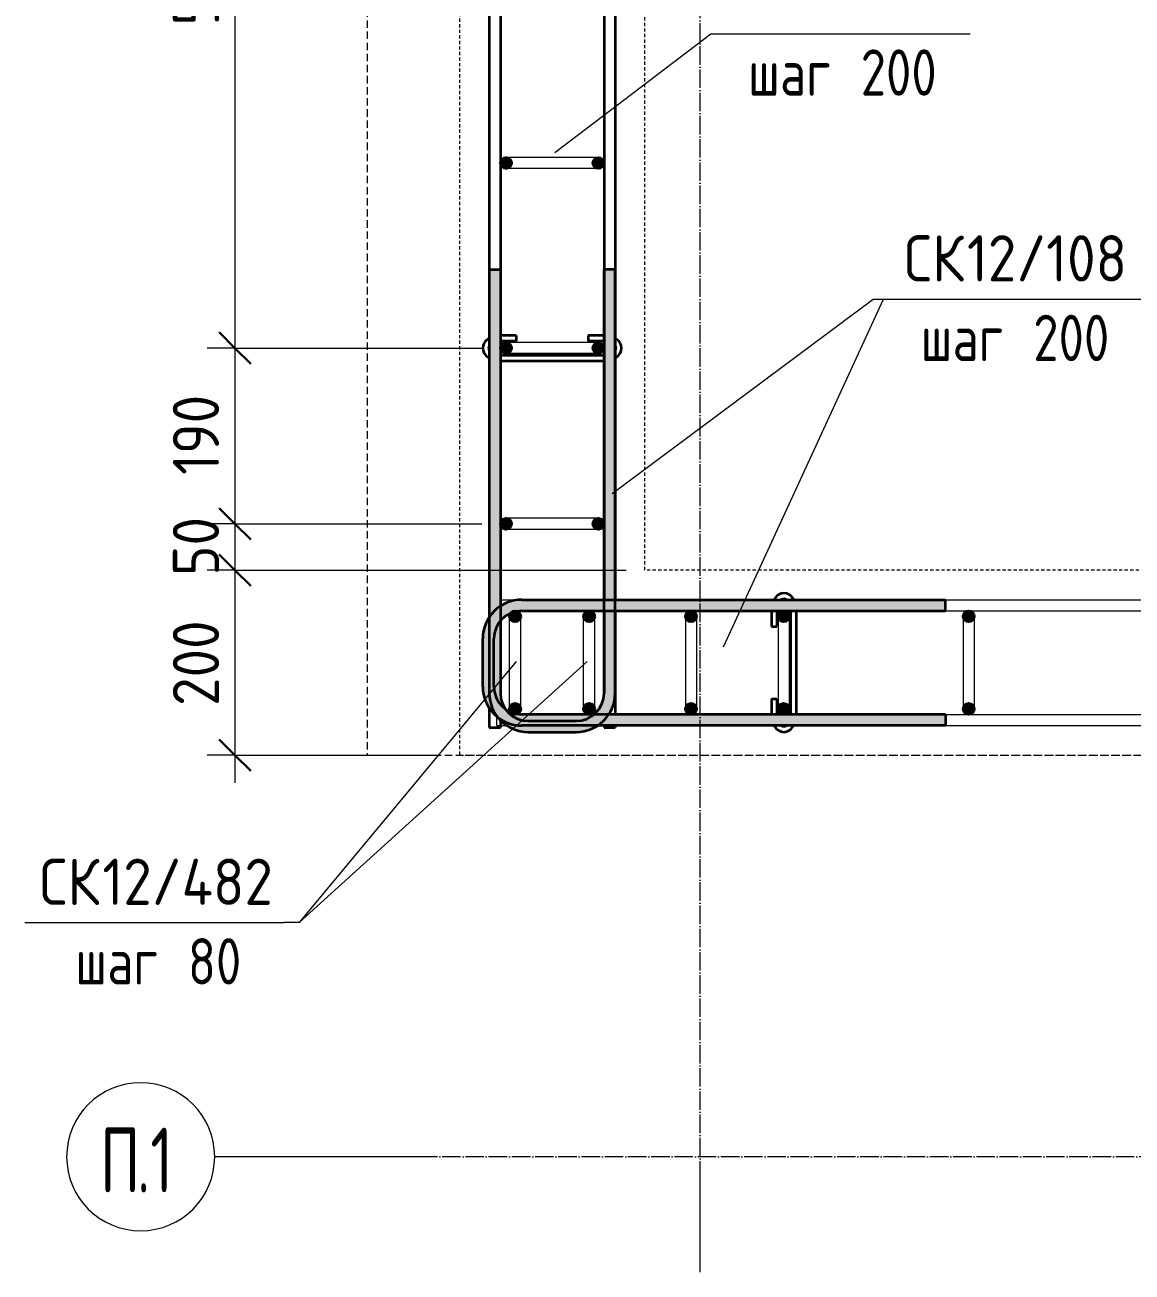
# Model space of a CAD drawing. Header units: millimetres. Extents: x 29094 to 49369, y -2577 to 78616.
# Drawn here: x 29270 to 30467, y 75776 to 77124 of the extents above; entities that cross this region are included whole.
import ezdxf

# ---------------------------------------------------------------- set-up
doc = ezdxf.new("R2010")
doc.units = ezdxf.units.MM
for name, pattern in [('01 Штриховая _4 мм_', [6, 3.5, -2.5]), ('01 Штриховая _8 мм_', [12, 8, -4]), ('02 Штрихпунктирная _20 мм_', [25, 20, -2.5, 0, -2.5])]:
    doc.linetypes.add(name, pattern=pattern)
for name, color, linetype, lineweight in [('AA_Dim', 7, 'Continuous', 9), ('AA_Dim-20', 7, 'Continuous', 9), ('AA_Vinoska', 7, 'Continuous', 9), ('KR_Armatura', 7, 'Continuous', 20), ('KR_Armatura_Tonkie', 7, 'Continuous', 20), ('Оси', 7, 'Continuous', 9)]:
    doc.layers.add(name, color=color, linetype=linetype, lineweight=lineweight)
doc.layers.add('AF_Stena_Опалубка', color=7, linetype='Continuous', lineweight=20, true_color=0x0063c6)
doc.layers.add('KR_Fundament', color=7, linetype='Continuous', lineweight=20, true_color=0x804000)
doc.styles.add('ISOCPEUR', font='isocpeur.TTF', dxfattribs={"width": 0.7, "height": 70})
doc.styles.add('ISOCPEUR_2', font='isocpeur.TTF', dxfattribs={"width": 0.9, "height": 50})
doc.styles.add('ISOCPEUR_3', font='isocpeur.TTF', dxfattribs={"width": 0.8, "height": 50})
doc.dimstyles.new('00_Точн_3_знака__прозр_', dxfattribs={"dimscale": 304.8, "dimtxt": 50.137748, "dimasz": 0.111549, "dimexe": 0.098425, "dimexo": 0.065617, "dimgap": 0.006562, "dimtad": 1, "dimdec": 3, "dimrnd": 0.001, "dimdsep": 46, "dimtxsty": 'ISOCPEUR_2', "dimblk1": 'OBLIQUE', "dimblk2": 'OBLIQUE', "dimsah": 1, "dimcen": 0.09, "dimdle": 0.098425, "dimazin": 0, "dimtfac": 1, "dimtdec": 4, "dimtix": 1, "dimtmove": 0, "dimatfit": 3, "dimfxl": 1, "dimtvp": 1, "dimtolj": 1, "dimtzin": 0, "dimlwd": 18, "dimlwe": 18, "dimarcsym": 2})

# ---------------------------------------------------------------- blocks, each defined once
blk = doc.blocks.new('Ось сетки - d_4мм-2765513-План армирования стен')
at = {"layer": 'Оси', "color": 12, "true_color": 0xc80000}
for start, end in [(360, 180), (360, 180), (180, 360), (180, 360)]:
    blk.add_arc((0, 0), 4, start, end, dxfattribs=at)
blk = doc.blocks.new('DIMBLOCK18-План армирования стен')
at = {"layer": 'AA_Dim-20', "color": 30, "lineweight": 30, "true_color": 0xff8000, "transparency": 16777216}
for p, q in [((29497.3, 77775), (29480.3, 77792)), ((29497.3, 77775), (29514.3, 77758)), ((29497.3, 76775), (29480.3, 76792)), ((29497.3, 76775), (29514.3, 76758)), ((29497.3, 76585), (29480.3, 76602)), ((29497.3, 76585), (29514.3, 76568))]:
    blk.add_line(p, q, dxfattribs=at)
at = {"layer": 'AA_Dim-20', "color": 30, "lineweight": 18, "true_color": 0xff8000, "transparency": 16777216}
for p, q in [((29497.3, 77775), (29467.3, 77775)), ((29497.3, 77775), (29497.3, 76775)), ((29497.3, 77775), (29764.1, 77775)), ((29497.3, 76775), (29467.3, 76775)), ((29497.3, 76775), (29764.1, 76775)), ((29497.3, 76585), (29467.3, 76585)), ((29497.3, 76585), (29764.1, 76585))]:
    blk.add_line(p, q, dxfattribs=at)
at = {"layer": 'AA_Dim-20', "color": 0, "lineweight": 18, "transparency": 16777216, "insert": (29430.1, 77123.6), "char_height": 50, "width": 363.262, "attachment_point": 1, "rotation": 90, "line_spacing_factor": 1.135194, "style": 'ISOCPEUR_2'}
blk.add_mtext('5х200=1000', dxfattribs=at)
blk = doc.blocks.new('_None')
blk = doc.blocks.new('DIMBLOCK19-План армирования стен')
at = {"layer": 'AA_Dim-20', "color": 30, "lineweight": 30, "true_color": 0xff8000, "transparency": 16777216}
for p, q in [((29497.3, 76775), (29480.3, 76792)), ((29497.3, 76775), (29514.3, 76758)), ((29497.3, 76585), (29480.3, 76602)), ((29497.3, 76585), (29514.3, 76568)), ((29497.3, 76535), (29480.3, 76552)), ((29497.3, 76535), (29514.3, 76518))]:
    blk.add_line(p, q, dxfattribs=at)
at = {"layer": 'AA_Dim-20', "color": 30, "lineweight": 18, "true_color": 0xff8000, "transparency": 16777216}
for p, q in [((29497.3, 76775), (29467.3, 76775)), ((29497.3, 76775), (29497.3, 76585)), ((29497.3, 76775), (29764.1, 76775)), ((29497.3, 76585), (29467.3, 76585)), ((29497.3, 76585), (29764.1, 76585)), ((29497.3, 76535), (29467.3, 76535)), ((29497.3, 76535), (29920.1, 76535))]:
    blk.add_line(p, q, dxfattribs=at)
at = {"layer": 'AA_Dim-20', "color": 0, "lineweight": 18, "transparency": 16777216, "insert": (29430.1, 76637.9), "char_height": 50, "width": 101.032, "attachment_point": 1, "rotation": 90, "line_spacing_factor": 1.135194, "style": 'ISOCPEUR_2'}
blk.add_mtext('190', dxfattribs=at)
blk = doc.blocks.new('DIMBLOCK20-План армирования стен')
at = {"layer": 'AA_Dim-20', "color": 30, "lineweight": 30, "true_color": 0xff8000, "transparency": 16777216}
for p, q in [((29497.3, 76585), (29480.3, 76602)), ((29497.3, 76585), (29514.3, 76568)), ((29497.3, 76535), (29480.3, 76552)), ((29497.3, 76535), (29514.3, 76518)), ((29497.3, 76335), (29480.3, 76352)), ((29497.3, 76335), (29514.3, 76318))]:
    blk.add_line(p, q, dxfattribs=at)
at = {"layer": 'AA_Dim-20', "color": 30, "lineweight": 18, "true_color": 0xff8000, "transparency": 16777216}
for p, q in [((29497.3, 76585), (29467.3, 76585)), ((29497.3, 76585), (29497.3, 76535)), ((29497.3, 76585), (29764.1, 76585)), ((29497.3, 76535), (29467.3, 76535)), ((29497.3, 76535), (29920.1, 76535)), ((29497.3, 76335), (29467.3, 76335)), ((29497.3, 76335), (29720.1, 76335))]:
    blk.add_line(p, q, dxfattribs=at)
at = {"layer": 'AA_Dim-20', "color": 0, "lineweight": 18, "transparency": 16777216, "insert": (29430.1, 76528.8), "char_height": 50, "width": 74.923, "attachment_point": 1, "rotation": 90, "line_spacing_factor": 1.135194, "style": 'ISOCPEUR_2'}
blk.add_mtext('50', dxfattribs=at)
blk = doc.blocks.new('DIMBLOCK21-План армирования стен')
at = {"layer": 'AA_Dim-20', "color": 30, "lineweight": 30, "true_color": 0xff8000, "transparency": 16777216}
for p, q in [((29497.3, 76535), (29480.3, 76552)), ((29497.3, 76535), (29514.3, 76518)), ((29497.3, 76335), (29480.3, 76352)), ((29497.3, 76335), (29514.3, 76318))]:
    blk.add_line(p, q, dxfattribs=at)
at = {"layer": 'AA_Dim-20', "color": 30, "lineweight": 18, "true_color": 0xff8000, "transparency": 16777216}
for p, q in [((29497.3, 76535), (29467.3, 76535)), ((29497.3, 76535), (29497.3, 76305)), ((29497.3, 76535), (29920.1, 76535)), ((29497.3, 76335), (29467.3, 76335)), ((29497.3, 76335), (29720.1, 76335))]:
    blk.add_line(p, q, dxfattribs=at)
at = {"layer": 'AA_Dim-20', "color": 0, "lineweight": 18, "transparency": 16777216, "insert": (29430.1, 76388.2), "char_height": 50, "width": 112.384, "attachment_point": 1, "rotation": 90, "line_spacing_factor": 1.135194, "style": 'ISOCPEUR_2'}
blk.add_mtext('200', dxfattribs=at)
blk = doc.blocks.new('042_М_Арматуры - Диам длина поз _ Шаг-2260295-План армирования стен')
at = {"layer": 'AA_Vinoska'}
blk.add_line((-7, 0), (7, 0), dxfattribs=at)

msp = doc.modelspace()

# ---------------------------------------------------------------- hatches: boundary and pattern name
at = {"layer": 'KR_Armatura', "lineweight": 35}
h = msp.add_hatch(color=256, dxfattribs=at)
edge = h.paths.add_edge_path()
edge.add_arc((29790.0616, 76975), 6, 0, 360)
for points in [[(29790.0616, 76969), (29795.2578, 76972), (29795.2578, 76978), (29790.0616, 76981), (29784.8655, 76978), (29784.8655, 76972)], [(29890.0616, 76969), (29895.2578, 76972), (29895.2578, 76978), (29890.0616, 76981), (29884.8655, 76978), (29884.8655, 76972)], [(29790.0616, 76769), (29795.2578, 76772), (29795.2578, 76778), (29790.0616, 76781), (29784.8655, 76778), (29784.8655, 76772)], [(29890.0616, 76769), (29895.2578, 76772), (29895.2578, 76778), (29890.0616, 76781), (29884.8655, 76778), (29884.8655, 76772)], [(29790.0616, 76579), (29795.2578, 76582), (29795.2578, 76588), (29790.0616, 76591), (29784.8655, 76588), (29784.8655, 76582)], [(29890.0616, 76579), (29895.2578, 76582), (29895.2578, 76588), (29890.0616, 76591), (29884.8655, 76588), (29884.8655, 76582)], [(29797.0055, 76479.8038), (29803.0055, 76479.8038), (29806.0055, 76485), (29803.0055, 76490.1962), (29797.0055, 76490.1962), (29794.0055, 76485)], [(29877.0055, 76479.8038), (29883.0055, 76479.8038), (29886.0055, 76485), (29883.0055, 76490.1962), (29877.0055, 76490.1962), (29874.0055, 76485)], [(29987.0616, 76479.8038), (29993.0616, 76479.8038), (29996.0616, 76485), (29993.0616, 76490.1962), (29987.0616, 76490.1962), (29984.0616, 76485)], [(30093.0616, 76479.8038), (30096.0616, 76485), (30093.0616, 76490.1962), (30087.0616, 76490.1962), (30084.0616, 76485), (30087.0616, 76479.8038)], [(30287.0616, 76479.8038), (30293.0616, 76479.8038), (30296.0616, 76485), (30293.0616, 76490.1962), (30287.0616, 76490.1962), (30284.0616, 76485)], [(29803.0055, 76379.8038), (29806.0055, 76385), (29803.0055, 76390.1962), (29797.0055, 76390.1962), (29794.0055, 76385), (29797.0055, 76379.8038)], [(29877.0055, 76379.8038), (29883.0055, 76379.8038), (29886.0055, 76385), (29883.0055, 76390.1962), (29877.0055, 76390.1962), (29874.0055, 76385)], [(29987.0616, 76379.8038), (29993.0616, 76379.8038), (29996.0616, 76385), (29993.0616, 76390.1962), (29987.0616, 76390.1962), (29984.0616, 76385)], [(30093.0616, 76379.8038), (30096.0616, 76385), (30093.0616, 76390.1962), (30087.0616, 76390.1962), (30084.0616, 76385), (30087.0616, 76379.8038)], [(30287.0616, 76379.8038), (30293.0616, 76379.8038), (30296.0616, 76385), (30293.0616, 76390.1962), (30287.0616, 76390.1962), (30284.0616, 76385)]]:
    msp.add_hatch(color=256, dxfattribs=at).paths.add_polyline_path(points)
h = msp.add_hatch(color=256, dxfattribs=at)
edge = h.paths.add_edge_path()
edge.add_arc((29890.0616, 76975), 6, 0, 360)
h = msp.add_hatch(color=256, dxfattribs=at)
edge = h.paths.add_edge_path()
edge.add_arc((29790.0616, 76775), 6, 0, 360)
h = msp.add_hatch(color=256, dxfattribs=at)
edge = h.paths.add_edge_path()
edge.add_arc((29890.0616, 76775), 6, 0, 360)
h = msp.add_hatch(color=256, dxfattribs=at)
edge = h.paths.add_edge_path()
edge.add_arc((29790.0616, 76585), 6, 0, 360)
h = msp.add_hatch(color=256, dxfattribs=at)
edge = h.paths.add_edge_path()
edge.add_arc((29890.0616, 76585), 6, 0, 360)
h = msp.add_hatch(color=256, dxfattribs=at)
edge = h.paths.add_edge_path()
edge.add_arc((29800.0055, 76485), 6, 0, 360)
h = msp.add_hatch(color=256, dxfattribs=at)
edge = h.paths.add_edge_path()
edge.add_arc((29880.0055, 76485), 6, 0, 360)
h = msp.add_hatch(color=256, dxfattribs=at)
edge = h.paths.add_edge_path()
edge.add_arc((29990.0616, 76485), 6, 0, 360)
h = msp.add_hatch(color=256, dxfattribs=at)
edge = h.paths.add_edge_path()
edge.add_arc((30090.0616, 76485), 6, 0, 360)
h = msp.add_hatch(color=256, dxfattribs=at)
edge = h.paths.add_edge_path()
edge.add_arc((30290.0616, 76485), 6, 0, 360)
h = msp.add_hatch(color=256, dxfattribs=at)
edge = h.paths.add_edge_path()
edge.add_arc((29800.0055, 76385), 6, 0, 360)
h = msp.add_hatch(color=256, dxfattribs=at)
edge = h.paths.add_edge_path()
edge.add_arc((29880.0055, 76385), 6, 0, 360)
h = msp.add_hatch(color=256, dxfattribs=at)
edge = h.paths.add_edge_path()
edge.add_arc((29990.0616, 76385), 6, 0, 360)
h = msp.add_hatch(color=256, dxfattribs=at)
edge = h.paths.add_edge_path()
edge.add_arc((30090.0616, 76385), 6, 0, 360)
h = msp.add_hatch(color=256, dxfattribs=at)
edge = h.paths.add_edge_path()
edge.add_arc((30290.0616, 76385), 6, 0, 360)
at = {"layer": 'KR_Armatura_Tonkie'}
for points in [[(29784.0616, 76402), (29784.0616, 76860), (29772.0616, 76860), (29772.0616, 76402)], [(29896.0616, 76402), (29908.0616, 76402), (29908.0616, 76860), (29896.0616, 76860), (29896.0616, 76415.0763)], [(29765.0616, 76461), (29777.0616, 76461), (29778.0838, 76468.7646), (29781.0808, 76476), (29785.8484, 76482.2132), (29792.0616, 76486.9808), (29799.297, 76489.9778), (29807.0616, 76491), (29807.0616, 76503), (29796.1912, 76501.5689), (29786.0616, 76497.3731), (29777.3631, 76490.6985), (29770.6885, 76482), (29766.4927, 76471.8704)], [(30001.5305, 76491), (30265.0616, 76491), (30265.0616, 76503), (29807.0616, 76503), (29807.0616, 76491), (29918.7181, 76491)], [(29777.0616, 76409), (29777.0616, 76461), (29765.0616, 76461), (29765.0616, 76409)], [(29807.0616, 76367), (29807.0616, 76379), (29799.297, 76380.0222), (29792.0616, 76383.0192), (29785.8484, 76387.7868), (29781.0808, 76394), (29778.0838, 76401.2354), (29777.0616, 76409), (29765.0616, 76409), (29766.4927, 76398.1296), (29770.6885, 76388), (29777.3631, 76379.3015), (29786.0616, 76372.6269), (29796.1912, 76368.4311)], [(29814.0616, 76360), (29814.0616, 76372), (29806.297, 76373.0222), (29799.0616, 76376.0192), (29792.8484, 76380.7868), (29788.0808, 76387), (29785.0838, 76394.2354), (29784.0616, 76402), (29772.0616, 76402), (29773.4927, 76391.1296), (29777.6885, 76381), (29784.3631, 76372.3015), (29793.0616, 76365.6269), (29803.1912, 76361.4311)], [(29866.0616, 76360), (29876.932, 76361.4311), (29887.0616, 76365.6269), (29895.7601, 76372.3015), (29902.4347, 76381), (29906.6305, 76391.1296), (29908.0616, 76402), (29896.0616, 76402), (29895.0394, 76394.2354), (29892.0424, 76387), (29887.2748, 76380.7868), (29881.0616, 76376.0192), (29873.8262, 76373.0222), (29866.0616, 76372)], [(30167.1552, 76367), (30265.0616, 76367), (30265.0616, 76379), (29807.0616, 76379), (29807.0616, 76367), (30084.3428, 76367)], [(29814.0616, 76360), (29866.0616, 76360), (29866.0616, 76372), (29814.0616, 76372)]]:
    msp.add_hatch(color=256, dxfattribs=at).paths.add_polyline_path(points)

# ---------------------------------------------------------------- linework, layer by layer
at = {"layer": 'AA_Vinoska'}
for p, q in [((29843.0544, 76986.4047), (30011.6239, 77114.7329)), ((29904.8768, 76617.6805), (30186.7187, 76827.9136)), ((30025.2719, 76452), (30198.059, 76827.9136)), ((30186.7187, 76827.9136), (30198.059, 76827.9136)), ((29801.1597, 76436.0736), (29566.7741, 76154.1254)), ((29877.8285, 76436.0736), (29566.7741, 76154.1254)), ((29566.7741, 76154.1254), (29550.3273, 76154.1254)), ((29566.7741, 76154.1254), (29550.3273, 76154.1254))]:
    msp.add_line(p, q, dxfattribs=at)
at = {"layer": 'AF_Stena_Опалубка', "linetype": '01 Штриховая _4 мм_'}
for p, q in [((29740.0616, 78025), (29740.0616, 76335)), ((29940.0616, 76535), (29940.0616, 77825)), ((31680.0616, 76535), (29940.0616, 76535)), ((29740.0616, 76335), (29940.0616, 76335)), ((29940.0616, 76335), (31880.0616, 76335))]:
    msp.add_line(p, q, dxfattribs=at)
at = {"layer": 'KR_Armatura', "lineweight": 35}
for p, q in [((29790.0616, 76981), (29784.8655, 76978)), ((29784.8655, 76978), (29784.8655, 76972)), ((29795.2578, 76978), (29790.0616, 76981)), ((29795.2578, 76972), (29795.2578, 76978)), ((29890.0616, 76981), (29884.8655, 76978)), ((29884.8655, 76978), (29884.8655, 76972)), ((29895.2578, 76978), (29890.0616, 76981)), ((29895.2578, 76972), (29895.2578, 76978)), ((29784.8655, 76972), (29790.0616, 76969)), ((29790.0616, 76969), (29795.2578, 76972)), ((29884.8655, 76972), (29890.0616, 76969)), ((29890.0616, 76969), (29895.2578, 76972)), ((29790.0616, 76781), (29784.8655, 76778)), ((29784.8655, 76778), (29784.8655, 76772)), ((29795.2578, 76778), (29790.0616, 76781)), ((29795.2578, 76772), (29795.2578, 76778)), ((29890.0616, 76781), (29884.8655, 76778)), ((29884.8655, 76778), (29884.8655, 76772)), ((29895.2578, 76778), (29890.0616, 76781)), ((29895.2578, 76772), (29895.2578, 76778)), ((29784.8655, 76772), (29790.0616, 76769)), ((29790.0616, 76769), (29795.2578, 76772)), ((29884.8655, 76772), (29890.0616, 76769)), ((29890.0616, 76769), (29895.2578, 76772)), ((29790.0616, 76591), (29784.8655, 76588)), ((29784.8655, 76588), (29784.8655, 76582)), ((29795.2578, 76588), (29790.0616, 76591)), ((29795.2578, 76582), (29795.2578, 76588)), ((29890.0616, 76591), (29884.8655, 76588)), ((29884.8655, 76588), (29884.8655, 76582)), ((29895.2578, 76588), (29890.0616, 76591)), ((29895.2578, 76582), (29895.2578, 76588)), ((29784.8655, 76582), (29790.0616, 76579)), ((29790.0616, 76579), (29795.2578, 76582)), ((29884.8655, 76582), (29890.0616, 76579)), ((29890.0616, 76579), (29895.2578, 76582)), ((29797.0055, 76490.1962), (29794.0055, 76485)), ((29803.0055, 76490.1962), (29797.0055, 76490.1962)), ((29806.0055, 76485), (29803.0055, 76490.1962)), ((29877.0055, 76490.1962), (29874.0055, 76485)), ((29883.0055, 76490.1962), (29877.0055, 76490.1962)), ((29886.0055, 76485), (29883.0055, 76490.1962)), ((29987.0616, 76490.1962), (29984.0616, 76485)), ((29993.0616, 76490.1962), (29987.0616, 76490.1962)), ((29996.0616, 76485), (29993.0616, 76490.1962)), ((30087.0616, 76490.1962), (30084.0616, 76485)), ((30093.0616, 76490.1962), (30087.0616, 76490.1962)), ((30096.0616, 76485), (30093.0616, 76490.1962)), ((30287.0616, 76490.1962), (30284.0616, 76485)), ((30293.0616, 76490.1962), (30287.0616, 76490.1962)), ((30296.0616, 76485), (30293.0616, 76490.1962)), ((29794.0055, 76485), (29797.0055, 76479.8038)), ((29797.0055, 76479.8038), (29803.0055, 76479.8038)), ((29803.0055, 76479.8038), (29806.0055, 76485)), ((29874.0055, 76485), (29877.0055, 76479.8038)), ((29877.0055, 76479.8038), (29883.0055, 76479.8038)), ((29883.0055, 76479.8038), (29886.0055, 76485)), ((29984.0616, 76485), (29987.0616, 76479.8038)), ((29987.0616, 76479.8038), (29993.0616, 76479.8038)), ((29993.0616, 76479.8038), (29996.0616, 76485)), ((30084.0616, 76485), (30087.0616, 76479.8038)), ((30087.0616, 76479.8038), (30093.0616, 76479.8038)), ((30093.0616, 76479.8038), (30096.0616, 76485)), ((30284.0616, 76485), (30287.0616, 76479.8038)), ((30287.0616, 76479.8038), (30293.0616, 76479.8038)), ((30293.0616, 76479.8038), (30296.0616, 76485)), ((29797.0055, 76390.1962), (29794.0055, 76385)), ((29794.0055, 76385), (29797.0055, 76379.8038)), ((29803.0055, 76390.1962), (29797.0055, 76390.1962)), ((29806.0055, 76385), (29803.0055, 76390.1962)), ((29803.0055, 76379.8038), (29806.0055, 76385)), ((29877.0055, 76390.1962), (29874.0055, 76385)), ((29874.0055, 76385), (29877.0055, 76379.8038)), ((29883.0055, 76390.1962), (29877.0055, 76390.1962)), ((29886.0055, 76385), (29883.0055, 76390.1962)), ((29883.0055, 76379.8038), (29886.0055, 76385)), ((29987.0616, 76390.1962), (29984.0616, 76385)), ((29984.0616, 76385), (29987.0616, 76379.8038)), ((29993.0616, 76390.1962), (29987.0616, 76390.1962)), ((29996.0616, 76385), (29993.0616, 76390.1962)), ((29993.0616, 76379.8038), (29996.0616, 76385)), ((30087.0616, 76390.1962), (30084.0616, 76385)), ((30084.0616, 76385), (30087.0616, 76379.8038)), ((30093.0616, 76390.1962), (30087.0616, 76390.1962)), ((30096.0616, 76385), (30093.0616, 76390.1962)), ((30093.0616, 76379.8038), (30096.0616, 76385)), ((30287.0616, 76390.1962), (30284.0616, 76385)), ((30284.0616, 76385), (30287.0616, 76379.8038)), ((30293.0616, 76390.1962), (30287.0616, 76390.1962)), ((30296.0616, 76385), (30293.0616, 76390.1962)), ((30293.0616, 76379.8038), (30296.0616, 76385)), ((29797.0055, 76379.8038), (29803.0055, 76379.8038)), ((29877.0055, 76379.8038), (29883.0055, 76379.8038)), ((29987.0616, 76379.8038), (29993.0616, 76379.8038)), ((30087.0616, 76379.8038), (30093.0616, 76379.8038)), ((30287.0616, 76379.8038), (30293.0616, 76379.8038))]:
    msp.add_line(p, q, dxfattribs=at)
for centre in [(29790.0616, 76975), (29890.0616, 76975), (29790.0616, 76775), (29890.0616, 76775), (29790.0616, 76585), (29890.0616, 76585), (29800.0055, 76485), (29880.0055, 76485), (29990.0616, 76485), (30090.0616, 76485), (30290.0616, 76485), (29800.0055, 76385), (29880.0055, 76385), (29990.0616, 76385), (30090.0616, 76385), (30290.0616, 76385)]:
    msp.add_circle(centre, 6, dxfattribs=at)
at = {"layer": 'KR_Armatura_Tonkie', "lineweight": 35}
for p, q in [((29772.0616, 77876.2106), (29772.0616, 76483.7894)), ((29784.0616, 77864.1616), (29784.0616, 76495.8384)), ((29896.0616, 77857), (29896.0616, 76503)), ((29908.0616, 77857), (29908.0616, 76503)), ((29772.0616, 76860), (29772.0616, 76402)), ((29772.0616, 76860), (29784.0616, 76860)), ((29784.0616, 76860), (29784.0616, 76402)), ((29908.0616, 76860), (29896.0616, 76860)), ((29896.0616, 76402), (29896.0616, 76860)), ((29908.0616, 76402), (29908.0616, 76860)), ((29801.0616, 76788.5259), (29784.0616, 76788.5259)), ((29801.0616, 76788.5259), (29801.0616, 76782.5259)), ((29896.0616, 76788.5259), (29879.0616, 76788.5259)), ((29879.0616, 76788.5259), (29879.0616, 76782.5259)), ((29765.4619, 76777.8009), (29765.0616, 76774.9193)), ((29765.0616, 76774.9193), (29765.4619, 76772.0377)), ((29766.6148, 76780.4946), (29765.4619, 76777.8009)), ((29768.4091, 76782.8725), (29766.6148, 76780.4946)), ((29770.723, 76784.8688), (29768.4091, 76782.8725)), ((29772.0616, 76785.6464), (29770.723, 76784.8688)), ((29771.4268, 76776.1906), (29771.0616, 76774.9193)), ((29771.0616, 76774.9193), (29771.792, 76772.3767)), ((29771.792, 76777.4619), (29771.4268, 76776.1906)), ((29772.0616, 76777.8174), (29771.792, 76777.4619)), ((29771.792, 76772.3767), (29772.0616, 76772.0212)), ((29801.0616, 76782.5259), (29784.0616, 76782.5259)), ((29896.0616, 76782.5259), (29879.0616, 76782.5259)), ((29908.3312, 76777.4619), (29908.0616, 76777.8174)), ((29908.0616, 76772.0212), (29908.3312, 76772.3767)), ((29911.7141, 76782.8725), (29908.0833, 76785.7131)), ((29909.0616, 76774.9193), (29908.3312, 76777.4619)), ((29908.3312, 76772.3767), (29908.6964, 76773.648)), ((29908.6964, 76773.648), (29909.0616, 76774.9193)), ((29913.5084, 76780.4946), (29911.7141, 76782.8725)), ((29914.6613, 76777.8009), (29913.5084, 76780.4946)), ((29915.0616, 76774.9193), (29914.6613, 76777.8009)), ((29914.6613, 76772.0377), (29915.0616, 76774.9193)), ((29765.4619, 76772.0377), (29766.6148, 76769.344)), ((29766.6148, 76769.344), (29768.4091, 76766.9661)), ((29768.4091, 76766.9661), (29772.04, 76764.1255)), ((29784.0616, 76767.3127), (29896.0616, 76767.3127)), ((29784.0616, 76761.3127), (29896.0616, 76761.3127)), ((29908.0616, 76764.1922), (29909.4003, 76764.9698)), ((29909.4003, 76764.9698), (29911.7141, 76766.9661)), ((29911.7141, 76766.9661), (29913.5084, 76769.344)), ((29913.5084, 76769.344), (29914.6613, 76772.0377)), ((29807.0616, 76503), (30265.0616, 76503)), ((30082.502, 76506.6525), (30079.6614, 76503.0217)), ((30084.8799, 76508.4468), (30082.502, 76506.6525)), ((30087.5736, 76509.5997), (30084.8799, 76508.4468)), ((30087.9126, 76503.2696), (30087.557, 76503)), ((30090.4552, 76510), (30087.5736, 76509.5997)), ((30090.4552, 76504), (30087.9126, 76503.2696)), ((30093.3368, 76509.5997), (30090.4552, 76510)), ((30091.7265, 76503.6348), (30090.4552, 76504)), ((30092.9978, 76503.2696), (30091.7265, 76503.6348)), ((30093.3533, 76503), (30092.9978, 76503.2696)), ((30096.0305, 76508.4468), (30093.3368, 76509.5997)), ((30098.4083, 76506.6525), (30096.0305, 76508.4468)), ((30100.4047, 76504.3387), (30098.4083, 76506.6525)), ((30101.1823, 76503), (30100.4047, 76504.3387)), ((30265.0616, 76491), (30265.0616, 76503)), ((29807.0616, 76491), (30265.0616, 76491)), ((29896.0616, 76491), (29896.0616, 76402)), ((29908.0616, 76491), (29908.0616, 76379)), ((30076.8486, 76491), (30076.8486, 76474)), ((30082.8486, 76491), (30082.8486, 76474)), ((30098.0618, 76379), (30098.0618, 76491)), ((30104.0618, 76379), (30104.0618, 76491)), ((29784.0616, 76479.8846), (29784.0616, 76402)), ((30076.8486, 76474), (30082.8486, 76474)), ((29765.0616, 76409), (29765.0616, 76461)), ((29777.0616, 76409), (29777.0616, 76461)), ((30076.8486, 76396), (30076.8486, 76379)), ((30076.8486, 76396), (30082.8486, 76396)), ((30082.8486, 76396), (30082.8486, 76379)), ((29772.0616, 76386.2106), (29772.0616, 76365)), ((29784.0616, 76372.6945), (29784.0616, 76365)), ((30265.0616, 76379), (29807.0616, 76379)), ((29814.0616, 76372), (29866.0616, 76372)), ((30265.0616, 76379), (30265.0616, 76367)), ((29772.0616, 76365), (29784.0616, 76365)), ((30265.0616, 76367), (29807.0616, 76367)), ((29814.0616, 76360), (29866.0616, 76360)), ((29896.0616, 76367), (29896.0616, 76365)), ((29896.0616, 76365), (29908.0616, 76365)), ((29908.0616, 76367), (29908.0616, 76365)), ((30079.7281, 76367), (30080.5057, 76365.6613)), ((30080.5057, 76365.6613), (30082.502, 76363.3475)), ((30082.502, 76363.3475), (30084.8799, 76361.5532)), ((30084.8799, 76361.5532), (30087.5736, 76360.4003)), ((30087.557, 76367), (30087.9126, 76366.7304)), ((30087.5736, 76360.4003), (30090.4552, 76360)), ((30087.9126, 76366.7304), (30089.1839, 76366.3652)), ((30089.1839, 76366.3652), (30090.4552, 76366)), ((30090.4552, 76366), (30092.9978, 76366.7304)), ((30090.4552, 76360), (30093.3368, 76360.4003)), ((30092.9978, 76366.7304), (30093.3533, 76367)), ((30093.3368, 76360.4003), (30096.0305, 76361.5532)), ((30096.0305, 76361.5532), (30098.4083, 76363.3475)), ((30098.4083, 76363.3475), (30101.2489, 76366.9783))]:
    msp.add_line(p, q, dxfattribs=at)
at = {"layer": 'KR_Armatura_Tonkie'}
for p, q in [((29826.0616, 76981), (29790.0616, 76981)), ((29854.0616, 76981), (29826.0616, 76981)), ((29890.0616, 76981), (29854.0616, 76981)), ((29826.0616, 76969), (29790.0616, 76969)), ((29854.0616, 76969), (29826.0616, 76969)), ((29890.0616, 76969), (29854.0616, 76969)), ((29826.0616, 76781), (29790.0616, 76781)), ((29854.0616, 76781), (29826.0616, 76781)), ((29890.0616, 76781), (29854.0616, 76781)), ((29826.0616, 76769), (29790.0616, 76769)), ((29854.0616, 76769), (29826.0616, 76769)), ((29890.0616, 76769), (29854.0616, 76769)), ((29826.0616, 76591), (29790.0616, 76591)), ((29854.0616, 76591), (29826.0616, 76591)), ((29890.0616, 76591), (29854.0616, 76591)), ((29826.0616, 76579), (29790.0616, 76579)), ((29854.0616, 76579), (29826.0616, 76579)), ((29890.0616, 76579), (29854.0616, 76579)), ((29784.0616, 76503), (29896.0616, 76503)), ((29908.0616, 76503), (31712.0616, 76503)), ((29807.0616, 76491), (29896.0616, 76491)), ((29908.0616, 76491), (31712.0616, 76491)), ((29794.0055, 76449), (29794.0055, 76485)), ((29806.0055, 76449), (29806.0055, 76485)), ((29874.0055, 76449), (29874.0055, 76485)), ((29886.0055, 76449), (29886.0055, 76485)), ((29984.0616, 76485), (29984.0616, 76449)), ((29996.0616, 76485), (29996.0616, 76449)), ((30084.0616, 76485), (30084.0616, 76449)), ((30096.0616, 76485), (30096.0616, 76449)), ((30284.0616, 76485), (30284.0616, 76449)), ((30296.0616, 76485), (30296.0616, 76449)), ((29794.0055, 76421), (29794.0055, 76449)), ((29806.0055, 76421), (29806.0055, 76449)), ((29874.0055, 76421), (29874.0055, 76449)), ((29886.0055, 76421), (29886.0055, 76449)), ((29984.0616, 76449), (29984.0616, 76421)), ((29996.0616, 76449), (29996.0616, 76421)), ((30084.0616, 76449), (30084.0616, 76421)), ((30096.0616, 76449), (30096.0616, 76421)), ((30284.0616, 76449), (30284.0616, 76421)), ((30296.0616, 76449), (30296.0616, 76421)), ((29794.0055, 76385), (29794.0055, 76421)), ((29806.0055, 76385), (29806.0055, 76421)), ((29874.0055, 76385), (29874.0055, 76421)), ((29886.0055, 76385), (29886.0055, 76421)), ((29984.0616, 76421), (29984.0616, 76385)), ((29996.0616, 76421), (29996.0616, 76385)), ((30084.0616, 76421), (30084.0616, 76385)), ((30096.0616, 76421), (30096.0616, 76385)), ((30284.0616, 76421), (30284.0616, 76385)), ((30296.0616, 76421), (30296.0616, 76385)), ((29780.0616, 76367), (29780.0616, 76377.2309)), ((29807.0616, 76379), (29884.9462, 76379)), ((29900.9, 76379), (31719.2232, 76379)), ((29780.0616, 76367), (29791.2722, 76367)), ((29888.851, 76367), (31731.2722, 76367))]:
    msp.add_line(p, q, dxfattribs=at)
for centre, start, end in [((29790.0616, 76975), 90, 270), ((29890.0616, 76975), 270, 90), ((29790.0616, 76775), 90, 270), ((29890.0616, 76775), 270, 90), ((29790.0616, 76585), 90, 270), ((29890.0616, 76585), 270, 90), ((29800.0055, 76485), 0, 65.1243711), ((29880.0055, 76485), 0, 180), ((29990.0616, 76485), 0, 180), ((30090.0616, 76485), 0, 180), ((30290.0616, 76485), 0, 180), ((29800.0055, 76485), 150, 180), ((29800.0055, 76385), 180, 210), ((29800.0055, 76385), 294.8756289, 0), ((29880.0055, 76385), 180, 0), ((29990.0616, 76385), 180, 0), ((30090.0616, 76385), 180, 0), ((30290.0616, 76385), 180, 0)]:
    msp.add_arc(centre, 6, start, end, dxfattribs=at)
at = {"layer": 'KR_Armatura_Tonkie', "lineweight": 35}
for centre, radius, start, end in [((29807.0616, 76461), 42, 90, 180), ((29807.0616, 76461), 30, 90, 180), ((29807.0616, 76409), 42, 180, 270), ((29807.0616, 76409), 30, 180, 270), ((29814.0616, 76402), 42, 180, 270), ((29814.0616, 76402), 30, 180, 270), ((29866.0616, 76402), 30, 270, 0), ((29866.0616, 76402), 42, 270, 0)]:
    msp.add_arc(centre, radius, start, end, dxfattribs=at)
at = {"layer": 'KR_Fundament', "linetype": '01 Штриховая _8 мм_'}
for p, q in [((29640.0616, 78125), (29640.0616, 76335)), ((29640.0616, 76335), (34080.0616, 76335))]:
    msp.add_line(p, q, dxfattribs=at)
at = {"layer": 'Оси', "linetype": '02 Штрихпунктирная _20 мм_'}
for p, q in [((30000.0616, 75876.3415), (30000.0616, 78344.3592)), ((34234.0394, 75900.9687), (29695.4483, 75900.9687))]:
    msp.add_line(p, q, dxfattribs=at)
at = {"layer": 'Оси'}
for p, q in [((29695.4483, 75900.9687), (29475.3724, 75900.9687)), ((30000.0616, 75776.3415), (30000.0616, 75876.3415))]:
    msp.add_line(p, q, dxfattribs=at)

# ---------------------------------------------------------------- block references
at = {"layer": 'AA_Vinoska', "xscale": 19.99999999999999, "yscale": 19.99999999999999, "zscale": 19.99999999999999}
for p in [(30151.6239, 77114.7329), (30338.059, 76827.9136), (29410.3273, 76154.1254), (29410.3273, 76154.1254)]:
    msp.add_blockref('042_М_Арматуры - Диам длина поз _ Шаг-2260295-План армирования стен', p, dxfattribs=at)
at = {"layer": 'Оси', "color": 12, "true_color": 0xc80000, "xscale": 19.99999999999999, "yscale": 19.99999999999999, "zscale": 19.99999999999999, "rotation": 89.9999999999998}
msp.add_blockref('Ось сетки - d_4мм-2765513-План армирования стен', (29395.3724, 75900.9687), dxfattribs=at)

# ---------------------------------------------------------------- texts
at = {"layer": 'AA_Vinoska', "char_height": 50, "attachment_point": 1}
for s, insert, width, style in [(' 200', (30147.9651, 77097.7569), 133.4008, 'ISOCPEUR_3'), ('шаг', (30051.6567, 77097.7569), 116.7257, 'ISOCPEUR_3'), ('СК', (30220.3518, 76896.9186), 82.253137, 'ISOCPEUR_2'), ('12/108', (30288.2175, 76896.9186), 210.683475, 'ISOCPEUR_2'), (' 200', (30334.4002, 76810.9376), 133.4008, 'ISOCPEUR_3'), ('шаг', (30238.0918, 76810.9376), 116.7257, 'ISOCPEUR_3'), ('СК', (29286.1401, 76223.1304), 82.253137, 'ISOCPEUR_2'), ('СК', (29286.1401, 76223.1304), 82.253137, 'ISOCPEUR_2'), ('12/482', (29354.0057, 76223.1304), 226.556887, 'ISOCPEUR_2'), ('12/482', (29354.0057, 76223.1304), 226.556887, 'ISOCPEUR_2'), (' 80', (29420.9884, 76137.1493), 98.7679, 'ISOCPEUR_3'), (' 80', (29420.9884, 76137.1493), 98.7679, 'ISOCPEUR_3'), ('шаг', (29324.6801, 76137.1493), 116.7257, 'ISOCPEUR_3'), ('шаг', (29324.6801, 76137.1493), 116.7257, 'ISOCPEUR_3')]:
    msp.add_mtext(s, dxfattribs=dict(at, insert=insert, width=width, style=style))
at = {"layer": 'Оси', "char_height": 70, "width": 48.261587, "attachment_point": 1, "style": 'ISOCPEUR'}
for s, insert in [('\\fISOCPEUR|b0|i0|c204|p34|;\\W.7;П', (29351.527, 75932.3992)), ('.1', (29391.3468, 75932.3992))]:
    msp.add_mtext(s, dxfattribs=dict(at, insert=insert))

# ---------------------------------------------------------------- dimensions: what is measured, and where the dimension line sits
at = {"layer": 'AA_Dim', "color": 30, "lineweight": 18, "true_color": 0xff8000}
for base, p1, p2, text, override, picture, middle in [((29497.2617, 76775), (29784.0616, 77775), (29784.0616, 76775), '5х200=1000', {"dimpost": '<>', "dimblk1": 'None', "dimblk2": 'None', "dimsah": 1, "dimfxl": 1000}, 'DIMBLOCK18-План армирования стен', (29470.2617, 77275)), ((29497.2617, 76585), (29784.0616, 76775), (29784.0616, 76585), '190', {"dimpost": '<>', "dimblk1": 'None', "dimblk2": 'None', "dimsah": 1, "dimfxl": 190}, 'DIMBLOCK19-План армирования стен', (29470.2617, 76680)), ((29497.2617, 76535), (29784.0616, 76585), (29940.0616, 76535), '50', {"dimpost": '<>', "dimblk1": 'None', "dimblk2": 'None', "dimsah": 1, "dimfxl": 163.816971}, 'DIMBLOCK20-План армирования стен', (29470.2617, 76560)), ((29497.2617, 76335), (29940.0616, 76535), (29740.0616, 76335), '200', {"dimpost": '<>', "dimblk1": 'None', "dimblk2": 'None', "dimsah": 1, "dimfxl": 282.842712}, 'DIMBLOCK21-План армирования стен', (29470.2617, 76435))]:
    dim = msp.add_linear_dim(base=base, p1=p1, p2=p2, angle=90, text=text, dimstyle='00_Точн_3_знака__прозр_', override=override, dxfattribs=at)
    dim.commit()
    dim.dimension.update_dxf_attribs({"geometry": picture, "text_midpoint": middle})

doc.saveas('drawing.dxf')
